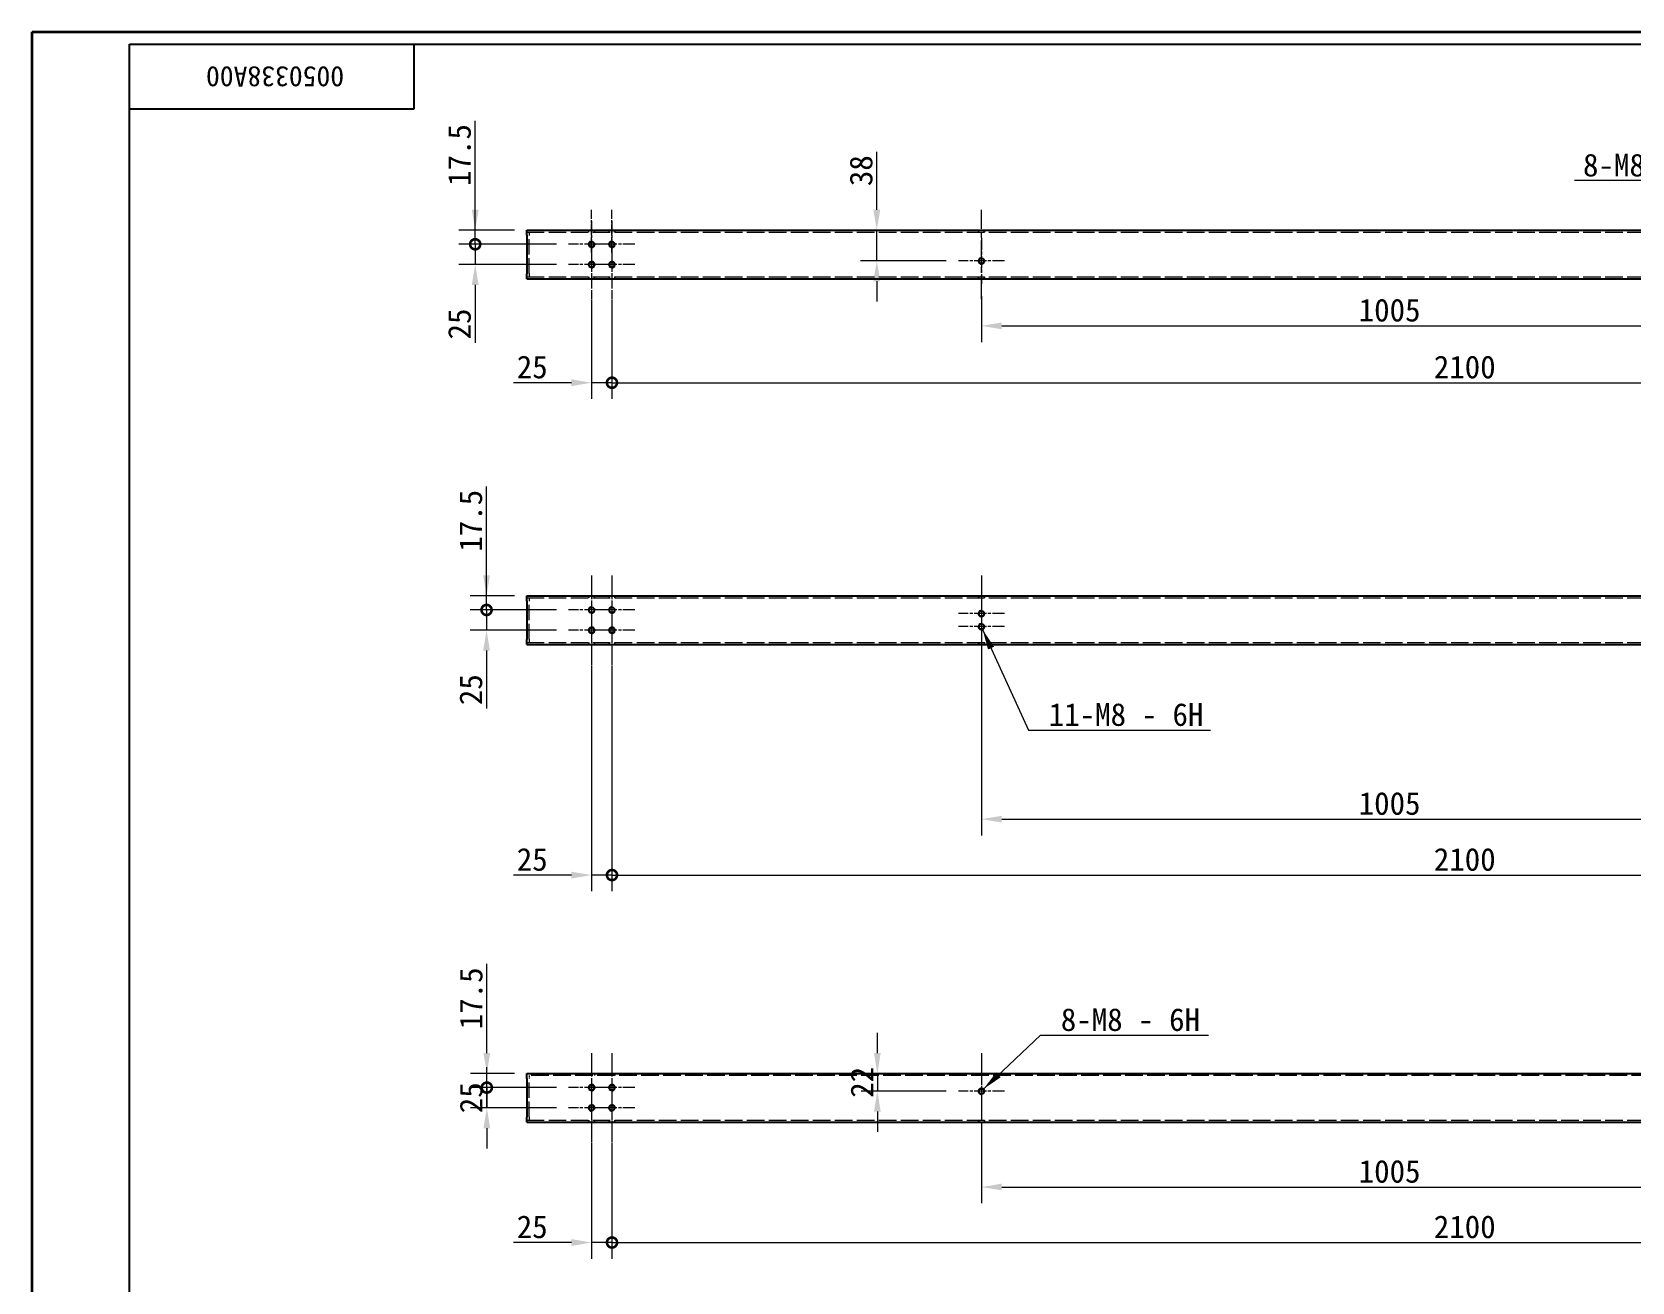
# Model space of a CAD drawing. Header units: millimetres. Extents: x 60 to 5987, y 55 to 2915.
# Drawn here: x 60 to 2030, y 1376 to 2915 of the extents above; entities that cross this region are included whole.
import ezdxf

# ---------------------------------------------------------------- set-up
doc = ezdxf.new("R2010")
doc.units = ezdxf.units.MM
doc.header["$LTSCALE"] = 10
doc.linetypes.add('CHAIN', pattern=[0.3543, 0.2362, -0.0295, 0.0591, -0.0295])
doc.linetypes.add('DASHED', pattern=[0.2067, 0.1654, -0.0413])
for name, color, linetype, lineweight, true_color in [('中心标记 (ISO)', 1, 'CHAIN', 18, 0xff0000), ('中心线 (ISO)', 1, 'CHAIN', 18, 0xff0000), ('尺寸 (ISO)', 7, 'Continuous', 18, 0x008000), ('符号 (ISO)', 7, 'Continuous', 18, 0x008000), ('隐藏 (ISO)', 5, 'DASHED', 18, 0x0000ff)]:
    doc.layers.add(name, color=color, linetype=linetype, lineweight=lineweight, true_color=true_color)
for name, color, linetype, lineweight in [('可见 (ISO)', 7, 'Continuous', 25), ('可见窄的 (ISO)', 7, 'Continuous', 18), ('图框 (ISO)', 7, 'Continuous', 35)]:
    doc.layers.add(name, color=color, linetype=linetype, lineweight=lineweight)
doc.styles.add('文本样式74', font='SimSun.ttf')
doc.styles.add('最新国标', font='simfang.ttf')
doc.dimstyles.new('默认 (GB)', dxfattribs={"dimscale": 10, "dimtxt": 2.8, "dimasz": 2.5, "dimexe": 2, "dimexo": 1.5, "dimgap": 0.5, "dimtad": 1, "dimtoh": 1, "dimdsep": 46, "dimtxsty": '最新国标', "dimcen": 0.09, "dimdle": 10, "dimclrd": 256, "dimclre": 256, "dimclrt": 256, "dimaunit": 1, "dimadec": 3, "dimazin": 2, "dimtfac": 0.535714, "dimtdec": 3, "dimtmove": 0, "dimatfit": 3, "dimfxl": 0, "dimtolj": 1, "dimlwd": -1, "dimlwe": -1, "dimarcsym": 0})
doc.dimstyles.new('默认 (GB)$7', dxfattribs={"dimscale": 10, "dimtxt": 2.8, "dimasz": 2.5, "dimexe": 2, "dimexo": 1.5, "dimgap": 0.5, "dimtad": 1, "dimtoh": 1, "dimdsep": 46, "dimtxsty": '最新国标', "dimcen": 0.09, "dimdle": 10, "dimclrd": 256, "dimclre": 256, "dimclrt": 256, "dimaunit": 1, "dimadec": 3, "dimazin": 2, "dimtfac": 0.535714, "dimtdec": 3, "dimtmove": 0, "dimatfit": 3, "dimfxl": 0, "dimtolj": 1, "dimlwd": -1, "dimlwe": -1, "dimarcsym": 0})

# ---------------------------------------------------------------- blocks, each defined once
blk = doc.blocks.new('图框 最新国标')
at = {"layer": '图框 (ISO)'}
for p, q in [((6, 7), (6, 291.5)), ((6, 291.5), (414.5, 291.5))]:
    blk.add_line(p, q, dxfattribs=at)
at = {"layer": '图框 (ISO)', "color": 7, "linetype": 'Continuous', "lineweight": 25}
for p, q in [((18, 290), (413, 290)), ((18, 7), (18, 290)), ((18, 290), (413, 290)), ((53, 290), (53, 282)), ((53, 282), (18, 282))]:
    blk.add_line(p, q, dxfattribs=at)
at = {"layer": '图框 (ISO)', "style": '文本样式74'}
blk.add_attdef('零件代号_001', (44.43, 287.25), '', height=2.5, rotation=180, dxfattribs=at)
blk = doc.blocks.new('_DotSmall')
at = {"color": 0, "linetype": 'ByBlock', "const_width": 0.5}
blk.add_lwpolyline([(-0.0625, 0, 1), (0.0625, 0, 1)], format="xyb", close=True, dxfattribs=at)
blk = doc.blocks.new('*D8')
at = {"layer": 'Defpoints', "color": 0, "transparency": 16777216}
for p in [(1229.1, 2604.8), (2234.1, 2604.8), (2234.1, 2553.1)]:
    blk.add_point(p, dxfattribs=at)
at = {"layer": '尺寸 (ISO)', "color": 116, "true_color": 0x00803f, "transparency": 16777216}
for p, q in [((1229.1, 2589.8), (1229.1, 2533.1)), ((2234.1, 2589.8), (2234.1, 2533.1)), ((1254.1, 2553.1), (2234.1, 2553.1))]:
    blk.add_line(p, q, dxfattribs=at)
blk.add_solid([(1254.1, 2557.3), (1254.1, 2548.9), (1229.1, 2553.1)], dxfattribs=at)
at = {"layer": '尺寸 (ISO)', "color": 116, "true_color": 0x00803f, "transparency": 16777216, "xscale": 25, "yscale": 25, "zscale": 25}
blk.add_blockref('_DotSmall', (2234.1, 2553.1), dxfattribs=at)
at = {"layer": '尺寸 (ISO)', "transparency": 16777216, "insert": (1731.6, 2572.3), "char_height": 28, "attachment_point": 5, "style": '最新国标'}
blk.add_mtext('\\A1;1005', dxfattribs=at)
blk = doc.blocks.new('*D9')
at = {"layer": 'Defpoints', "color": 0, "transparency": 16777216}
for p in [(749.1, 2600.3), (774.1, 2600.3), (774.1, 2483.1)]:
    blk.add_point(p, dxfattribs=at)
at = {"layer": '尺寸 (ISO)', "color": 116, "true_color": 0x00803f, "transparency": 16777216}
for p, q in [((749.1, 2585.3), (749.1, 2463.1)), ((774.1, 2585.3), (774.1, 2463.1)), ((724.1, 2483.1), (652.8, 2483.1)), ((774.1, 2483.1), (749.1, 2483.1)), ((774.1, 2483.1), (824.1, 2483.1))]:
    blk.add_line(p, q, dxfattribs=at)
blk.add_solid([(724.1, 2487.3), (724.1, 2478.9), (749.1, 2483.1)], dxfattribs=at)
at = {"layer": '尺寸 (ISO)', "color": 116, "true_color": 0x00803f, "transparency": 16777216, "xscale": 25, "yscale": 25, "zscale": 25, "rotation": 180}
blk.add_blockref('_DotSmall', (774.1, 2483.1), dxfattribs=at)
at = {"layer": '尺寸 (ISO)', "transparency": 16777216, "insert": (675.9, 2502.3), "char_height": 28, "attachment_point": 5, "style": '最新国标'}
blk.add_mtext('\\A1;25', dxfattribs=at)
blk = doc.blocks.new('*D10')
at = {"layer": 'Defpoints', "color": 0, "transparency": 16777216}
for p in [(2874.1, 2611.1), (774.1, 2600.3), (2874.1, 2483.1)]:
    blk.add_point(p, dxfattribs=at)
at = {"layer": '尺寸 (ISO)', "color": 116, "true_color": 0x00803f, "transparency": 16777216}
for p, q in [((774.1, 2585.3), (774.1, 2463.1)), ((2874.1, 2596.1), (2874.1, 2463.1)), ((774.1, 2483.1), (2849.1, 2483.1))]:
    blk.add_line(p, q, dxfattribs=at)
blk.add_solid([(2849.1, 2487.3), (2849.1, 2478.9), (2874.1, 2483.1)], dxfattribs=at)
at = {"layer": '尺寸 (ISO)', "color": 116, "true_color": 0x00803f, "transparency": 16777216, "xscale": 25, "yscale": 25, "zscale": 25, "rotation": 180}
blk.add_blockref('_DotSmall', (774.1, 2483.1), dxfattribs=at)
at = {"layer": '尺寸 (ISO)', "transparency": 16777216, "insert": (1824.1, 2502.3), "char_height": 28, "attachment_point": 5, "style": '最新国标'}
blk.add_mtext('\\A1;2100', dxfattribs=at)
blk = doc.blocks.new('*D11')
at = {"layer": 'Defpoints', "color": 0, "transparency": 16777216}
for p in [(605.7, 2653.6), (720.8, 2653.6), (720.8, 2628.6)]:
    blk.add_point(p, dxfattribs=at)
at = {"layer": '尺寸 (ISO)', "color": 116, "true_color": 0x00803f, "transparency": 16777216}
for p, q in [((605.7, 2653.6), (605.7, 2703.6)), ((705.8, 2653.6), (585.7, 2653.6)), ((605.7, 2653.6), (605.7, 2628.6)), ((705.8, 2628.6), (585.7, 2628.6)), ((605.7, 2603.6), (605.7, 2532.3))]:
    blk.add_line(p, q, dxfattribs=at)
blk.add_solid([(601.5, 2603.6), (609.9, 2603.6), (605.7, 2628.6)], dxfattribs=at)
at = {"layer": '尺寸 (ISO)', "color": 116, "true_color": 0x00803f, "transparency": 16777216, "xscale": 25, "yscale": 25, "zscale": 25, "rotation": 270}
blk.add_blockref('_DotSmall', (605.7, 2653.6), dxfattribs=at)
at = {"layer": '尺寸 (ISO)', "transparency": 16777216, "insert": (586.5, 2555.4), "char_height": 28, "attachment_point": 5, "rotation": 90, "style": '最新国标'}
blk.add_mtext('\\A1;25', dxfattribs=at)
blk = doc.blocks.new('*D12')
at = {"layer": 'Defpoints', "color": 0, "transparency": 16777216}
for p in [(605.7, 2671.1), (669.1, 2671.1), (720.8, 2653.6)]:
    blk.add_point(p, dxfattribs=at)
at = {"layer": '尺寸 (ISO)', "color": 116, "true_color": 0x00803f, "transparency": 16777216}
for p, q in [((605.7, 2696.1), (605.7, 2805.8)), ((654.1, 2671.1), (585.7, 2671.1)), ((605.7, 2653.6), (605.7, 2671.1)), ((705.8, 2653.6), (585.7, 2653.6)), ((605.7, 2653.6), (605.7, 2628.6))]:
    blk.add_line(p, q, dxfattribs=at)
blk.add_solid([(601.5, 2696.1), (609.9, 2696.1), (605.7, 2671.1)], dxfattribs=at)
at = {"layer": '尺寸 (ISO)', "color": 116, "true_color": 0x00803f, "transparency": 16777216, "xscale": 25, "yscale": 25, "zscale": 25, "rotation": 90}
blk.add_blockref('_DotSmall', (605.7, 2653.6), dxfattribs=at)
at = {"layer": '尺寸 (ISO)', "transparency": 16777216, "insert": (586.5, 2763.5), "char_height": 28, "attachment_point": 5, "rotation": 90, "style": '最新国标'}
blk.add_mtext('\\A1;17.5', dxfattribs=at)
blk = doc.blocks.new('*D13')
at = {"layer": 'Defpoints', "color": 0, "transparency": 16777216}
for p in [(1100.2, 2671.1), (1100.2, 2633.1), (1200.8, 2633.1)]:
    blk.add_point(p, dxfattribs=at)
at = {"layer": '尺寸 (ISO)', "color": 116, "true_color": 0x00803f, "transparency": 16777216}
for p, q in [((1100.2, 2696.1), (1100.2, 2767.3)), ((1100.2, 2633.1), (1100.2, 2671.1)), ((1185.8, 2633.1), (1080.2, 2633.1)), ((1100.2, 2608.1), (1100.2, 2583.1))]:
    blk.add_line(p, q, dxfattribs=at)
for points in [[(1096, 2696.1), (1104.4, 2696.1), (1100.2, 2671.1)], [(1096, 2608.1), (1104.4, 2608.1), (1100.2, 2633.1)]]:
    blk.add_solid(points, dxfattribs=at)
at = {"layer": '尺寸 (ISO)', "transparency": 16777216, "insert": (1081, 2744.2), "char_height": 28, "attachment_point": 5, "rotation": 90, "style": '最新国标'}
blk.add_mtext('\\A1;38', dxfattribs=at)
blk = doc.blocks.new('*D19')
at = {"layer": 'Defpoints', "color": 0, "transparency": 16777216}
for p in [(1229.1, 2154.4), (2234.1, 2154.4), (2234.1, 1945.7)]:
    blk.add_point(p, dxfattribs=at)
at = {"layer": '尺寸 (ISO)', "color": 116, "true_color": 0x00803f, "transparency": 16777216}
for p, q in [((1229.1, 2139.4), (1229.1, 1925.7)), ((2234.1, 2139.4), (2234.1, 1925.7)), ((1254.1, 1945.7), (2234.1, 1945.7))]:
    blk.add_line(p, q, dxfattribs=at)
blk.add_solid([(1254.1, 1949.8), (1254.1, 1941.5), (1229.1, 1945.7)], dxfattribs=at)
at = {"layer": '尺寸 (ISO)', "color": 116, "true_color": 0x00803f, "transparency": 16777216, "xscale": 25, "yscale": 25, "zscale": 25}
blk.add_blockref('_DotSmall', (2234.1, 1945.7), dxfattribs=at)
at = {"layer": '尺寸 (ISO)', "transparency": 16777216, "insert": (1731.6, 1964.8), "char_height": 28, "attachment_point": 5, "style": '最新国标'}
blk.add_mtext('\\A1;1005', dxfattribs=at)
blk = doc.blocks.new('*D20')
at = {"layer": 'Defpoints', "color": 0, "transparency": 16777216}
for p in [(749.1, 2149.9), (774.1, 2149.9), (774.1, 1876.8)]:
    blk.add_point(p, dxfattribs=at)
at = {"layer": '尺寸 (ISO)', "color": 116, "true_color": 0x00803f, "transparency": 16777216}
for p, q in [((749.1, 2134.9), (749.1, 1856.8)), ((774.1, 2134.9), (774.1, 1856.8)), ((724.1, 1876.8), (652.8, 1876.8)), ((774.1, 1876.8), (749.1, 1876.8)), ((774.1, 1876.8), (824.1, 1876.8))]:
    blk.add_line(p, q, dxfattribs=at)
blk.add_solid([(724.1, 1880.9), (724.1, 1872.6), (749.1, 1876.8)], dxfattribs=at)
at = {"layer": '尺寸 (ISO)', "color": 116, "true_color": 0x00803f, "transparency": 16777216, "xscale": 25, "yscale": 25, "zscale": 25, "rotation": 180}
blk.add_blockref('_DotSmall', (774.1, 1876.8), dxfattribs=at)
at = {"layer": '尺寸 (ISO)', "transparency": 16777216, "insert": (675.9, 1895.9), "char_height": 28, "attachment_point": 5, "style": '最新国标'}
blk.add_mtext('\\A1;25', dxfattribs=at)
blk = doc.blocks.new('*D21')
at = {"layer": 'Defpoints', "color": 0, "transparency": 16777216}
for p in [(774.1, 2149.9), (2874.1, 2100.8), (2874.1, 1876.8)]:
    blk.add_point(p, dxfattribs=at)
at = {"layer": '尺寸 (ISO)', "color": 116, "true_color": 0x00803f, "transparency": 16777216}
for p, q in [((774.1, 2134.9), (774.1, 1856.8)), ((2874.1, 2085.8), (2874.1, 1856.8)), ((774.1, 1876.8), (2849.1, 1876.8))]:
    blk.add_line(p, q, dxfattribs=at)
blk.add_solid([(2849.1, 1880.9), (2849.1, 1872.6), (2874.1, 1876.8)], dxfattribs=at)
at = {"layer": '尺寸 (ISO)', "color": 116, "true_color": 0x00803f, "transparency": 16777216, "xscale": 25, "yscale": 25, "zscale": 25, "rotation": 180}
blk.add_blockref('_DotSmall', (774.1, 1876.8), dxfattribs=at)
at = {"layer": '尺寸 (ISO)', "transparency": 16777216, "insert": (1824.1, 1895.9), "char_height": 28, "attachment_point": 5, "style": '最新国标'}
blk.add_mtext('\\A1;2100', dxfattribs=at)
blk = doc.blocks.new('*D27')
at = {"layer": 'Defpoints', "color": 0, "transparency": 16777216}
for p in [(619.7, 2203.3), (720.8, 2203.3), (720.8, 2178.3)]:
    blk.add_point(p, dxfattribs=at)
at = {"layer": '尺寸 (ISO)', "color": 116, "true_color": 0x00803f, "transparency": 16777216}
for p, q in [((619.7, 2203.3), (619.7, 2253.3)), ((705.8, 2203.3), (599.7, 2203.3)), ((619.7, 2203.3), (619.7, 2178.3)), ((705.8, 2178.3), (599.7, 2178.3)), ((619.7, 2153.3), (619.7, 2082))]:
    blk.add_line(p, q, dxfattribs=at)
blk.add_solid([(615.5, 2153.3), (623.8, 2153.3), (619.7, 2178.3)], dxfattribs=at)
at = {"layer": '尺寸 (ISO)', "color": 116, "true_color": 0x00803f, "transparency": 16777216, "xscale": 25, "yscale": 25, "zscale": 25, "rotation": 270}
blk.add_blockref('_DotSmall', (619.7, 2203.3), dxfattribs=at)
at = {"layer": '尺寸 (ISO)', "transparency": 16777216, "insert": (600.5, 2105.1), "char_height": 28, "attachment_point": 5, "rotation": 90, "style": '最新国标'}
blk.add_mtext('\\A1;25', dxfattribs=at)
blk = doc.blocks.new('*D28')
at = {"layer": 'Defpoints', "color": 0, "transparency": 16777216}
for p in [(619.7, 2220.8), (669.1, 2220.8), (720.8, 2203.3)]:
    blk.add_point(p, dxfattribs=at)
at = {"layer": '尺寸 (ISO)', "color": 116, "true_color": 0x00803f, "transparency": 16777216}
for p, q in [((619.7, 2245.8), (619.7, 2355.5)), ((654.1, 2220.8), (599.7, 2220.8)), ((619.7, 2203.3), (619.7, 2220.8)), ((705.8, 2203.3), (599.7, 2203.3)), ((619.7, 2203.3), (619.7, 2178.3))]:
    blk.add_line(p, q, dxfattribs=at)
blk.add_solid([(615.5, 2245.8), (623.8, 2245.8), (619.7, 2220.8)], dxfattribs=at)
at = {"layer": '尺寸 (ISO)', "color": 116, "true_color": 0x00803f, "transparency": 16777216, "xscale": 25, "yscale": 25, "zscale": 25, "rotation": 90}
blk.add_blockref('_DotSmall', (619.7, 2203.3), dxfattribs=at)
at = {"layer": '尺寸 (ISO)', "transparency": 16777216, "insert": (600.4, 2313.1), "char_height": 28, "attachment_point": 5, "rotation": 90, "style": '最新国标'}
blk.add_mtext('\\A1;17.5', dxfattribs=at)
blk = doc.blocks.new('*D30')
at = {"layer": 'Defpoints', "color": 0, "transparency": 16777216}
for p in [(1229.1, 1582.3), (2234.1, 1582.3), (2234.1, 1492.6)]:
    blk.add_point(p, dxfattribs=at)
at = {"layer": '尺寸 (ISO)', "color": 116, "true_color": 0x00803f, "transparency": 16777216}
for p, q in [((1229.1, 1567.3), (1229.1, 1472.6)), ((2234.1, 1567.3), (2234.1, 1472.6)), ((1254.1, 1492.6), (2234.1, 1492.6))]:
    blk.add_line(p, q, dxfattribs=at)
blk.add_solid([(1254.1, 1496.8), (1254.1, 1488.5), (1229.1, 1492.6)], dxfattribs=at)
at = {"layer": '尺寸 (ISO)', "color": 116, "true_color": 0x00803f, "transparency": 16777216, "xscale": 25, "yscale": 25, "zscale": 25}
blk.add_blockref('_DotSmall', (2234.1, 1492.6), dxfattribs=at)
at = {"layer": '尺寸 (ISO)', "transparency": 16777216, "insert": (1731.6, 1511.8), "char_height": 28, "attachment_point": 5, "style": '最新国标'}
blk.add_mtext('\\A1;1005', dxfattribs=at)
blk = doc.blocks.new('*D32')
at = {"layer": 'Defpoints', "color": 0, "transparency": 16777216}
for p in [(749.1, 1561.8), (774.1, 1561.8), (774.1, 1424.3)]:
    blk.add_point(p, dxfattribs=at)
at = {"layer": '尺寸 (ISO)', "color": 116, "true_color": 0x00803f, "transparency": 16777216}
for p, q in [((749.1, 1546.8), (749.1, 1404.3)), ((774.1, 1546.8), (774.1, 1404.3)), ((724.1, 1424.3), (652.8, 1424.3)), ((774.1, 1424.3), (749.1, 1424.3)), ((774.1, 1424.3), (824.1, 1424.3))]:
    blk.add_line(p, q, dxfattribs=at)
blk.add_solid([(724.1, 1428.5), (724.1, 1420.1), (749.1, 1424.3)], dxfattribs=at)
at = {"layer": '尺寸 (ISO)', "color": 116, "true_color": 0x00803f, "transparency": 16777216, "xscale": 25, "yscale": 25, "zscale": 25, "rotation": 180}
blk.add_blockref('_DotSmall', (774.1, 1424.3), dxfattribs=at)
at = {"layer": '尺寸 (ISO)', "transparency": 16777216, "insert": (675.9, 1443.5), "char_height": 28, "attachment_point": 5, "style": '最新国标'}
blk.add_mtext('\\A1;25', dxfattribs=at)
blk = doc.blocks.new('*D33')
at = {"layer": 'Defpoints', "color": 0, "transparency": 16777216}
for p in [(774.1, 1561.8), (2874.1, 1572.6), (2874.1, 1424.3)]:
    blk.add_point(p, dxfattribs=at)
at = {"layer": '尺寸 (ISO)', "color": 116, "true_color": 0x00803f, "transparency": 16777216}
for p, q in [((2874.1, 1557.6), (2874.1, 1404.3)), ((774.1, 1546.8), (774.1, 1404.3)), ((774.1, 1424.3), (2849.1, 1424.3))]:
    blk.add_line(p, q, dxfattribs=at)
blk.add_solid([(2849.1, 1428.5), (2849.1, 1420.1), (2874.1, 1424.3)], dxfattribs=at)
at = {"layer": '尺寸 (ISO)', "color": 116, "true_color": 0x00803f, "transparency": 16777216, "xscale": 25, "yscale": 25, "zscale": 25, "rotation": 180}
blk.add_blockref('_DotSmall', (774.1, 1424.3), dxfattribs=at)
at = {"layer": '尺寸 (ISO)', "transparency": 16777216, "insert": (1824.1, 1443.5), "char_height": 28, "attachment_point": 5, "style": '最新国标'}
blk.add_mtext('\\A1;2100', dxfattribs=at)
blk = doc.blocks.new('*D34')
at = {"layer": 'Defpoints', "color": 0, "transparency": 16777216}
for p in [(620, 1615.1), (720.8, 1615.1), (720.8, 1590.1)]:
    blk.add_point(p, dxfattribs=at)
at = {"layer": '尺寸 (ISO)', "color": 116, "true_color": 0x00803f, "transparency": 16777216}
for p, q in [((620, 1615.1), (620, 1640.1)), ((705.8, 1615.1), (600, 1615.1)), ((620, 1590.1), (620, 1615.1)), ((705.8, 1590.1), (600, 1590.1)), ((620, 1565.1), (620, 1540.1))]:
    blk.add_line(p, q, dxfattribs=at)
blk.add_solid([(615.9, 1565.1), (624.2, 1565.1), (620, 1590.1)], dxfattribs=at)
at = {"layer": '尺寸 (ISO)', "color": 116, "true_color": 0x00803f, "transparency": 16777216, "xscale": 25, "yscale": 25, "zscale": 25, "rotation": 270}
blk.add_blockref('_DotSmall', (620, 1615.1), dxfattribs=at)
at = {"layer": '尺寸 (ISO)', "transparency": 16777216, "insert": (600.9, 1602.6), "char_height": 28, "attachment_point": 5, "rotation": 90, "style": '最新国标'}
blk.add_mtext('\\A1;25', dxfattribs=at)
blk = doc.blocks.new('*D35')
at = {"layer": 'Defpoints', "color": 0, "transparency": 16777216}
for p in [(620, 1632.6), (669.1, 1632.6), (720.8, 1615.1)]:
    blk.add_point(p, dxfattribs=at)
at = {"layer": '尺寸 (ISO)', "color": 116, "true_color": 0x00803f, "transparency": 16777216}
for p, q in [((620, 1657.6), (620, 1767.4)), ((654.1, 1632.6), (600, 1632.6)), ((620, 1615.1), (620, 1632.6)), ((705.8, 1615.1), (600, 1615.1)), ((620, 1615.1), (620, 1590.1))]:
    blk.add_line(p, q, dxfattribs=at)
blk.add_solid([(615.9, 1657.6), (624.2, 1657.6), (620, 1632.6)], dxfattribs=at)
at = {"layer": '尺寸 (ISO)', "color": 116, "true_color": 0x00803f, "transparency": 16777216, "xscale": 25, "yscale": 25, "zscale": 25, "rotation": 90}
blk.add_blockref('_DotSmall', (620, 1615.1), dxfattribs=at)
at = {"layer": '尺寸 (ISO)', "transparency": 16777216, "insert": (600.8, 1725), "char_height": 28, "attachment_point": 5, "rotation": 90, "style": '最新国标'}
blk.add_mtext('\\A1;17.5', dxfattribs=at)
blk = doc.blocks.new('*D36')
at = {"layer": 'Defpoints', "color": 0, "transparency": 16777216}
for p in [(1100.9, 1632.6), (1100.9, 1610.6), (1200.8, 1610.6)]:
    blk.add_point(p, dxfattribs=at)
at = {"layer": '尺寸 (ISO)', "color": 116, "true_color": 0x00803f, "transparency": 16777216}
for p, q in [((1100.9, 1657.6), (1100.9, 1682.6)), ((1100.9, 1632.6), (1100.9, 1610.6)), ((1185.8, 1610.6), (1080.9, 1610.6)), ((1100.9, 1585.6), (1100.9, 1560.6))]:
    blk.add_line(p, q, dxfattribs=at)
for points in [[(1096.7, 1657.6), (1105, 1657.6), (1100.9, 1632.6)], [(1096.7, 1585.6), (1105, 1585.6), (1100.9, 1610.6)]]:
    blk.add_solid(points, dxfattribs=at)
at = {"layer": '尺寸 (ISO)', "transparency": 16777216, "insert": (1081.9, 1621.6), "char_height": 28, "attachment_point": 5, "rotation": 90, "style": '最新国标'}
blk.add_mtext('\\A1;22', dxfattribs=at)

msp = doc.modelspace()

# ---------------------------------------------------------------- linework, layer by layer
at = {"layer": '中心标记 (ISO)', "ltscale": 6.294557}
for p, q in [((749.099, 2681.925), (749.099, 2625.278)), ((774.099, 2681.925), (774.099, 2625.278)), ((1229.099, 2661.425), (1229.099, 2604.778)), ((777.423, 2653.601), (720.776, 2653.601)), ((802.423, 2653.601), (745.776, 2653.601)), ((749.099, 2656.925), (749.099, 2600.278)), ((774.099, 2656.925), (774.099, 2600.278)), ((777.423, 2628.601), (720.776, 2628.601)), ((802.423, 2628.601), (745.776, 2628.601)), ((1257.423, 2633.101), (1200.776, 2633.101)), ((749.099, 2231.596), (749.099, 2174.949)), ((774.099, 2231.596), (774.099, 2174.949)), ((1229.099, 2227.096), (1229.099, 2170.449)), ((749.099, 2206.596), (749.099, 2149.949)), ((774.099, 2206.596), (774.099, 2149.949)), ((1229.099, 2211.096), (1229.099, 2154.449)), ((777.423, 2203.272), (720.776, 2203.272)), ((802.423, 2203.272), (745.776, 2203.272)), ((1257.423, 2198.772), (1200.776, 2198.772)), ((777.423, 2178.272), (720.776, 2178.272)), ((802.423, 2178.272), (745.776, 2178.272)), ((1257.423, 2182.772), (1200.776, 2182.772)), ((749.099, 1643.466), (749.099, 1586.819)), ((774.099, 1643.466), (774.099, 1586.819)), ((1229.099, 1638.966), (1229.099, 1582.319)), ((749.099, 1618.466), (749.099, 1561.819)), ((774.099, 1618.466), (774.099, 1561.819)), ((777.423, 1615.142), (720.776, 1615.142)), ((802.423, 1615.142), (745.776, 1615.142)), ((1257.423, 1610.642), (1200.776, 1610.642)), ((777.423, 1590.142), (720.776, 1590.142)), ((802.423, 1590.142), (745.776, 1590.142))]:
    msp.add_line(p, q, dxfattribs=at)
at = {"layer": '中心线 (ISO)', "ltscale": 5.833739}
for p, q in [((749.099, 2643.601), (749.099, 2696.101)), ((774.099, 2643.601), (774.099, 2696.101)), ((749.099, 2638.601), (749.099, 2586.101)), ((774.099, 2638.601), (774.099, 2586.101))]:
    msp.add_line(p, q, dxfattribs=at)
at = {"layer": '中心线 (ISO)', "ltscale": 12.223182}
for p, q in [((1229.099, 2586.101), (1229.099, 2696.101)), ((749.099, 2245.772), (749.099, 2135.772)), ((774.099, 2245.772), (774.099, 2135.772)), ((1229.099, 2245.772), (1229.099, 2135.772)), ((749.099, 1657.642), (749.099, 1547.642)), ((774.099, 1657.642), (774.099, 1547.642)), ((1229.099, 1657.642), (1229.099, 1547.642))]:
    msp.add_line(p, q, dxfattribs=at)
at = {"layer": '可见 (ISO)'}
for p, q in [((669.099, 2671.101), (2864.099, 2671.101)), ((669.099, 2664.851), (669.099, 2671.101)), ((669.099, 2664.851), (669.099, 2617.351)), ((669.099, 2611.101), (669.099, 2617.351)), ((669.099, 2611.101), (2864.099, 2611.101)), ((669.099, 2220.772), (2864.099, 2220.772)), ((669.099, 2214.522), (669.099, 2220.772)), ((669.099, 2214.522), (669.099, 2167.022)), ((669.099, 2160.772), (669.099, 2167.022)), ((669.099, 2160.772), (2864.099, 2160.772)), ((669.099, 1632.642), (2864.099, 1632.642)), ((669.099, 1626.392), (669.099, 1632.642)), ((669.099, 1626.392), (669.099, 1578.892)), ((669.099, 1572.642), (669.099, 1578.892)), ((669.099, 1572.642), (2864.099, 1572.642))]:
    msp.add_line(p, q, dxfattribs=at)
for centre in [(749.099, 2653.601), (774.099, 2653.601), (749.099, 2628.601), (774.099, 2628.601), (1229.099, 2633.101), (749.099, 2203.272), (774.099, 2203.272), (1229.099, 2198.772), (749.099, 2178.272), (774.099, 2178.272), (1229.099, 2182.772), (749.099, 1615.142), (774.099, 1615.142), (1229.099, 1610.642), (749.099, 1590.142), (774.099, 1590.142)]:
    msp.add_circle(centre, 3.324, dxfattribs=at)
at = {"layer": '可见窄的 (ISO)'}
for centre, start, end in [((749.099, 2653.601), 80, 350), ((774.099, 2653.601), 80, 350), ((749.099, 2628.601), 80, 350), ((774.099, 2628.601), 80, 350), ((1229.099, 2633.101), 80, 350), ((749.099, 2203.272), 80, 350), ((774.099, 2203.272), 80, 350), ((1229.099, 2198.772), 80, 350), ((1229.099, 2182.772), 80, 350), ((749.099, 2178.272), 80, 350), ((774.099, 2178.272), 80, 350), ((749.099, 1615.142), 80, 350), ((774.099, 1615.142), 80, 350), ((1229.099, 1610.642), 10, 280), ((749.099, 1590.142), 10, 280), ((774.099, 1590.142), 10, 280)]:
    msp.add_arc(centre, 4, start, end, dxfattribs=at)
at = {"layer": '隐藏 (ISO)', "ltscale": 13.110191}
for p, q in [((669.099, 2668.601), (2864.099, 2668.601)), ((669.099, 2613.601), (2864.099, 2613.601)), ((669.099, 2218.272), (2864.099, 2218.272)), ((669.099, 2163.272), (2864.099, 2163.272)), ((2864.099, 1630.142), (669.099, 1630.142)), ((669.099, 1575.142), (2864.099, 1575.142))]:
    msp.add_line(p, q, dxfattribs=at)
at = {"layer": '隐藏 (ISO)', "ltscale": 1.196656}
for p, q in [((672.099, 2668.601), (672.099, 2664.601)), ((672.099, 2617.601), (672.099, 2613.601)), ((672.099, 2218.272), (672.099, 2214.272)), ((672.099, 2167.272), (672.099, 2163.272)), ((672.099, 1630.142), (672.099, 1626.142)), ((672.099, 1579.142), (672.099, 1575.142))]:
    msp.add_line(p, q, dxfattribs=at)
at = {"layer": '隐藏 (ISO)', "ltscale": 11.369134}
for p, q in [((672.099, 2617.601), (672.099, 2664.601)), ((672.099, 2167.272), (672.099, 2214.272)), ((672.099, 1579.142), (672.099, 1626.142))]:
    msp.add_line(p, q, dxfattribs=at)
at = {"layer": '隐藏 (ISO)', "ltscale": 0.476074}
for p, q in [((745.099, 2671.101), (745.099, 2668.601)), ((745.776, 2668.601), (745.776, 2671.101)), ((752.423, 2668.601), (752.423, 2671.101)), ((753.099, 2668.601), (753.099, 2671.101)), ((770.099, 2671.101), (770.099, 2668.601)), ((770.776, 2668.601), (770.776, 2671.101)), ((777.423, 2668.601), (777.423, 2671.101)), ((778.099, 2668.601), (778.099, 2671.101)), ((1225.099, 2671.101), (1225.099, 2668.601)), ((1225.776, 2668.601), (1225.776, 2671.101)), ((1232.423, 2668.601), (1232.423, 2671.101)), ((1233.099, 2668.601), (1233.099, 2671.101)), ((745.099, 2613.601), (745.099, 2611.101)), ((745.776, 2613.601), (745.776, 2611.101)), ((752.423, 2613.601), (752.423, 2611.101)), ((753.099, 2611.101), (753.099, 2613.601)), ((770.099, 2613.601), (770.099, 2611.101)), ((770.776, 2613.601), (770.776, 2611.101)), ((777.423, 2613.601), (777.423, 2611.101)), ((778.099, 2611.101), (778.099, 2613.601)), ((1225.099, 2613.601), (1225.099, 2611.101)), ((1225.776, 2611.101), (1225.776, 2613.601)), ((1232.423, 2611.101), (1232.423, 2613.601)), ((1233.099, 2611.101), (1233.099, 2613.601)), ((745.099, 2220.772), (745.099, 2218.272)), ((745.776, 2220.772), (745.776, 2218.272)), ((752.423, 2220.772), (752.423, 2218.272)), ((753.099, 2218.272), (753.099, 2220.772)), ((770.099, 2220.772), (770.099, 2218.272)), ((770.776, 2220.772), (770.776, 2218.272)), ((777.423, 2220.772), (777.423, 2218.272)), ((778.099, 2218.272), (778.099, 2220.772)), ((1225.099, 2220.772), (1225.099, 2218.272)), ((1225.776, 2220.772), (1225.776, 2218.272)), ((1232.423, 2220.772), (1232.423, 2218.272)), ((1233.099, 2218.272), (1233.099, 2220.772)), ((745.099, 2163.272), (745.099, 2160.772)), ((745.776, 2163.272), (745.776, 2160.772)), ((752.423, 2163.272), (752.423, 2160.772)), ((753.099, 2160.772), (753.099, 2163.272)), ((770.099, 2163.272), (770.099, 2160.772)), ((770.776, 2163.272), (770.776, 2160.772)), ((777.423, 2163.272), (777.423, 2160.772)), ((778.099, 2160.772), (778.099, 2163.272)), ((1225.099, 2163.272), (1225.099, 2160.772)), ((1225.776, 2163.272), (1225.776, 2160.772)), ((1232.423, 2163.272), (1232.423, 2160.772)), ((1233.099, 2160.772), (1233.099, 2163.272)), ((745.099, 1632.642), (745.099, 1630.142)), ((745.776, 1632.642), (745.776, 1630.142)), ((752.423, 1632.642), (752.423, 1630.142)), ((753.099, 1630.142), (753.099, 1632.642)), ((770.099, 1632.642), (770.099, 1630.142)), ((770.776, 1632.642), (770.776, 1630.142)), ((777.423, 1632.642), (777.423, 1630.142)), ((778.099, 1630.142), (778.099, 1632.642)), ((1225.099, 1632.642), (1225.099, 1630.142)), ((1225.776, 1632.642), (1225.776, 1630.142)), ((1232.423, 1632.642), (1232.423, 1630.142)), ((1233.099, 1630.142), (1233.099, 1632.642)), ((745.099, 1575.142), (745.099, 1572.642)), ((745.776, 1575.142), (745.776, 1572.642)), ((752.423, 1575.142), (752.423, 1572.642)), ((753.099, 1572.642), (753.099, 1575.142)), ((770.099, 1575.142), (770.099, 1572.642)), ((770.776, 1575.142), (770.776, 1572.642)), ((777.423, 1575.142), (777.423, 1572.642)), ((778.099, 1572.642), (778.099, 1575.142)), ((1225.099, 1575.142), (1225.099, 1572.642)), ((1225.776, 1575.142), (1225.776, 1572.642)), ((1232.423, 1575.142), (1232.423, 1572.642)), ((1233.099, 1572.642), (1233.099, 1575.142))]:
    msp.add_line(p, q, dxfattribs=at)
at = {"layer": '隐藏 (ISO)', "ltscale": 0.93071}
for centre in [(749.099, 2628.601), (774.099, 2628.601), (749.099, 2178.272), (774.099, 2178.272), (749.099, 1615.142), (774.099, 1615.142)]:
    msp.add_arc(centre, 4, 10, 80, dxfattribs=at)

# ---------------------------------------------------------------- block references
at = {"xscale": 10, "yscale": 10, "zscale": 10}
msp.add_blockref('图框 最新国标', (0, 0), dxfattribs=at).add_auto_attribs({'零件代号_001': '0050338A00'})

# ---------------------------------------------------------------- texts
at = {"layer": '符号 (ISO)', "char_height": 28, "line_spacing_factor": 0.49, "style": '最新国标'}
for s, insert, width, attachment_point in [('8-M8 - 6H', (2141.194, 2736.671), 190.5179, 9), ('11-M8 - 6H', (1311.886, 2060.078), 211.68656, 7), ('8-M8 - 6H', (1326.772, 1684.396), 190.5179, 7)]:
    msp.add_mtext(s, dxfattribs=dict(at, insert=insert, width=width, attachment_point=attachment_point))

# ---------------------------------------------------------------- dimensions: what is measured, and where the dimension line sits
at = {"layer": '尺寸 (ISO)', "color": 116, "true_color": 0x00803f}
for base, p1, p2, angle, override, picture, middle in [((605.704, 2671.101), (720.776, 2653.601), (669.099, 2671.101), 90, {"dimgap": 0.5, "dimtoh": 0, "dimdec": 2, "dimblk1": 'DotSmall', "dimsah": 1, "dimdle": 0, "dimtol": 0, "dimlim": 0, "dimtp": 0, "dimtm": 0, "dimtdec": 3, "dimtofl": 1, "dimatfit": 1}, '*D12', (605.704, 2763.461)), ((1100.197, 2633.101), (1100.197, 2671.101), (1200.776, 2633.101), 270, {"dimgap": 0.5, "dimtoh": 0, "dimdec": 2, "dimse1": 1, "dimtol": 0, "dimlim": 0, "dimtp": 0, "dimtm": 0, "dimtdec": 3, "dimtofl": 1, "dimatfit": 1}, '*D13', (1100.197, 2744.181)), ((605.704, 2653.601), (720.776, 2628.601), (720.776, 2653.601), 90, {"dimgap": 0.5, "dimtoh": 0, "dimdec": 2, "dimblk2": 'DotSmall', "dimsah": 1, "dimdle": 0, "dimtol": 0, "dimlim": 0, "dimtp": 0, "dimtm": 0, "dimtdec": 3, "dimtofl": 1, "dimatfit": 1}, '*D11', (605.704, 2555.441)), ((2874.099, 2483.101), (774.099, 2600.278), (2874.099, 2611.101), 180, {"dimgap": 0.5, "dimtoh": 0, "dimdec": 2, "dimblk1": 'DotSmall', "dimsah": 1, "dimdle": 0, "dimtol": 0, "dimlim": 0, "dimtp": 0, "dimtm": 0, "dimtdec": 3, "dimtofl": 0, "dimatfit": 1}, '*D10', (1824.099, 2483.101)), ((2234.099, 2553.101), (1229.099, 2604.778), (2234.099, 2604.778), 180, {"dimgap": 0.5, "dimtoh": 0, "dimdec": 2, "dimblk2": 'DotSmall', "dimsah": 1, "dimdle": 0, "dimtol": 0, "dimlim": 0, "dimtp": 0, "dimtm": 0, "dimtdec": 3, "dimtofl": 0, "dimatfit": 1}, '*D8', (1731.599, 2553.101)), ((774.099, 2483.101), (749.099, 2600.278), (774.099, 2600.278), 180, {"dimgap": 0.5, "dimtoh": 0, "dimdec": 2, "dimblk2": 'DotSmall', "dimsah": 1, "dimdle": 0, "dimtol": 0, "dimlim": 0, "dimtp": 0, "dimtm": 0, "dimtdec": 3, "dimtofl": 1, "dimatfit": 1}, '*D9', (675.939, 2483.101)), ((619.675, 2220.772), (720.776, 2203.272), (669.099, 2220.772), 90, {"dimgap": 0.5, "dimtoh": 0, "dimdec": 2, "dimblk1": 'DotSmall', "dimsah": 1, "dimdle": 0, "dimtol": 0, "dimlim": 0, "dimtp": 0, "dimtm": 0, "dimtdec": 3, "dimtofl": 1, "dimatfit": 1}, '*D28', (619.675, 2313.132)), ((619.675, 2203.272), (720.776, 2178.272), (720.776, 2203.272), 90, {"dimgap": 0.5, "dimtoh": 0, "dimdec": 2, "dimblk2": 'DotSmall', "dimsah": 1, "dimdle": 0, "dimtol": 0, "dimlim": 0, "dimtp": 0, "dimtm": 0, "dimtdec": 3, "dimtofl": 1, "dimatfit": 1}, '*D27', (619.675, 2105.112)), ((774.099, 1876.772), (749.099, 2149.949), (774.099, 2149.949), 180, {"dimgap": 0.5, "dimtoh": 0, "dimdec": 2, "dimblk2": 'DotSmall', "dimsah": 1, "dimdle": 0, "dimtol": 0, "dimlim": 0, "dimtp": 0, "dimtm": 0, "dimtdec": 3, "dimtofl": 1, "dimatfit": 1}, '*D20', (675.939, 1876.772)), ((2874.099, 1876.772), (774.099, 2149.949), (2874.099, 2100.772), 180, {"dimgap": 0.5, "dimtoh": 0, "dimdec": 2, "dimblk1": 'DotSmall', "dimsah": 1, "dimdle": 0, "dimtol": 0, "dimlim": 0, "dimtp": 0, "dimtm": 0, "dimtdec": 3, "dimtofl": 0, "dimatfit": 1}, '*D21', (1824.099, 1876.772)), ((2234.099, 1945.65), (1229.099, 2154.449), (2234.099, 2154.449), 180, {"dimgap": 0.5, "dimtoh": 0, "dimdec": 2, "dimblk2": 'DotSmall', "dimsah": 1, "dimdle": 0, "dimtol": 0, "dimlim": 0, "dimtp": 0, "dimtm": 0, "dimtdec": 3, "dimtofl": 0, "dimatfit": 1}, '*D19', (1731.599, 1945.65)), ((620.047, 1632.642), (720.776, 1615.142), (669.099, 1632.642), 90, {"dimgap": 0.5, "dimtoh": 0, "dimdec": 2, "dimblk1": 'DotSmall', "dimsah": 1, "dimdle": 0, "dimtol": 0, "dimlim": 0, "dimtp": 0, "dimtm": 0, "dimtdec": 3, "dimtofl": 1, "dimatfit": 1}, '*D35', (620.047, 1725.002)), ((1100.868, 1610.642), (1100.868, 1632.642), (1200.776, 1610.642), 270, {"dimgap": 0.5, "dimtoh": 0, "dimdec": 2, "dimse1": 1, "dimtol": 0, "dimlim": 0, "dimtp": 0, "dimtm": 0, "dimtdec": 3, "dimtofl": 1, "dimatfit": 1}, '*D36', (1100.868, 1621.642)), ((620.047, 1615.142), (720.776, 1590.142), (720.776, 1615.142), 90, {"dimgap": 0.5, "dimtoh": 0, "dimdec": 2, "dimblk2": 'DotSmall', "dimsah": 1, "dimdle": 0, "dimtol": 0, "dimlim": 0, "dimtp": 0, "dimtm": 0, "dimtdec": 3, "dimtofl": 1, "dimatfit": 1}, '*D34', (620.047, 1602.642)), ((2234.099, 1492.642), (1229.099, 1582.319), (2234.099, 1582.319), 180, {"dimgap": 0.5, "dimtoh": 0, "dimdec": 2, "dimblk2": 'DotSmall', "dimsah": 1, "dimdle": 0, "dimtol": 0, "dimlim": 0, "dimtp": 0, "dimtm": 0, "dimtdec": 3, "dimtofl": 0, "dimatfit": 1}, '*D30', (1731.599, 1492.642)), ((774.099, 1424.303), (749.099, 1561.819), (774.099, 1561.819), 180, {"dimgap": 0.5, "dimtoh": 0, "dimdec": 2, "dimblk2": 'DotSmall', "dimsah": 1, "dimdle": 0, "dimtol": 0, "dimlim": 0, "dimtp": 0, "dimtm": 0, "dimtdec": 3, "dimtofl": 1, "dimatfit": 1}, '*D32', (675.939, 1424.303)), ((2874.099, 1424.303), (774.099, 1561.819), (2874.099, 1572.642), 180, {"dimgap": 0.5, "dimtoh": 0, "dimdec": 2, "dimblk1": 'DotSmall', "dimsah": 1, "dimdle": 0, "dimtol": 0, "dimlim": 0, "dimtp": 0, "dimtm": 0, "dimtdec": 3, "dimtofl": 0, "dimatfit": 1}, '*D33', (1824.099, 1424.303))]:
    dim = msp.add_linear_dim(base=base, p1=p1, p2=p2, angle=angle, dimstyle='默认 (GB)', override=override, dxfattribs=at)
    dim.commit()
    dim.dimension.update_dxf_attribs({"geometry": picture, "text_midpoint": middle, "dimtype": 160})

# ---------------------------------------------------------------- leaders
at = {"layer": '符号 (ISO)', "annotation_type": 0, "has_hookline": 1}
for points, hookline_direction, text_width in [([(2232.073, 2636.55), (2166.194, 2732.004), (2141.194, 2732.004)], 1, 181.76), ([(1230.501, 2179.026), (1286.886, 2055.411), (1311.886, 2055.411)], 0, 199.36), ([(1231.794, 1613.599), (1301.772, 1679.729), (1326.772, 1679.729)], 0, 181.76)]:
    msp.add_leader(points, dimstyle='默认 (GB)$7', override={"dimgap": 0, "dimtad": 1}, dxfattribs=dict(at, hookline_direction=hookline_direction, text_width=text_width))

doc.saveas('drawing.dxf')
